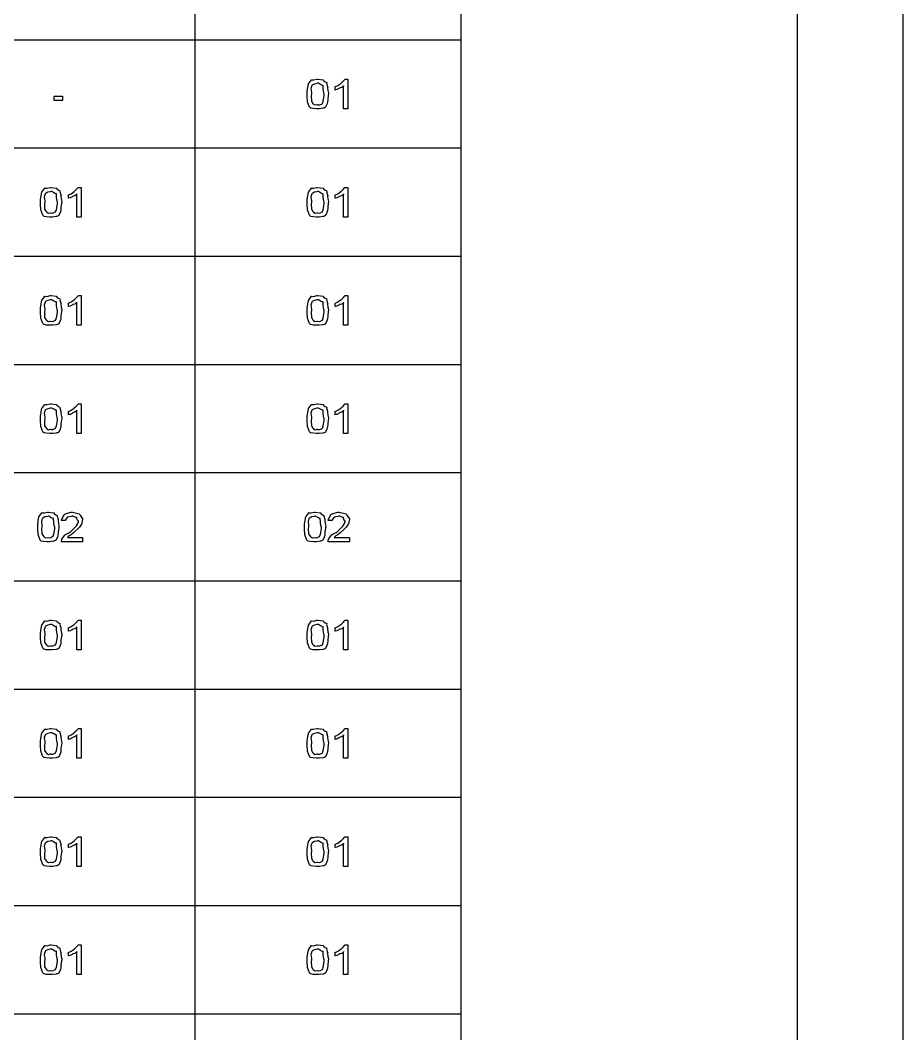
# Model space of a CAD drawing. Extents: x 0 to 23.4, y 0 to 16.5.
# Drawn here: x 21.089 to 23.177, y 9.223 to 11.622 of the extents above; entities that cross this region are included whole.
import ezdxf

# ---------------------------------------------------------------- set-up
doc = ezdxf.new("R2010")
doc.units = 0
doc.layers.get('0').update_dxf_attribs({"linetype": 'CONTINUOUS'})

msp = doc.modelspace()

# ---------------------------------------------------------------- linework, layer by layer
at = {"color": 0}
for points in [[(0.18755, 16.3479), (23.1772, 16.3479), (23.1772, 0.20622), (0.18755, 0.20622), (0.18755, 16.3479)], [(0.43766, 16.0978), (22.9271, 16.0978), (22.9271, 0.45627), (0.43766, 0.45627), (0.43766, 16.0978)], [(21.7681, 11.4471), (21.7681, 11.4526), (21.7703, 11.4676), (21.7708, 11.4692), (21.7711, 11.4708), (21.7782, 11.4805), (21.779, 11.4807), (21.779, 11.4806), (21.784, 11.4803), (21.7908, 11.4823), (21.7932, 11.4823), (21.7933, 11.4822), (21.8054, 11.4805), (21.8067, 11.4801), (21.8068, 11.4789), (21.8107, 11.4758), (21.8142, 11.4742), (21.8143, 11.4736), (21.814, 11.4724), (21.8163, 11.4644), (21.8167, 11.4634), (21.8163, 11.4616), (21.8169, 11.4551), (21.8183, 11.4491), (21.8183, 11.4471), (21.8176, 11.4445), (21.8165, 11.4346), (21.816, 11.4267), (21.8156, 11.425), (21.8147, 11.4225), (21.8113, 11.4155), (21.8081, 11.4137), (21.8071, 11.4135), (21.8053, 11.4131), (21.7961, 11.4119), (21.7932, 11.4119), (21.7903, 11.4119), (21.7817, 11.4124), (21.7767, 11.4136), (21.7756, 11.4139), (21.7737, 11.416), (21.7689, 11.4288), (21.7681, 11.4425), (21.7681, 11.4471)], [(21.7781, 11.4471), (21.7771, 11.4431), (21.7778, 11.4304), (21.7815, 11.4247), (21.7824, 11.4243), (21.7828, 11.4232), (21.7871, 11.421), (21.7917, 11.4219), (21.7932, 11.4219), (21.7932, 11.4216), (21.7976, 11.4213), (21.8031, 11.4239), (21.8039, 11.4243), (21.8039, 11.4243), (21.8061, 11.4298), (21.8082, 11.4428), (21.8082, 11.4471), (21.8071, 11.4491), (21.8058, 11.4588), (21.8056, 11.4665), (21.8051, 11.4673), (21.8039, 11.467), (21.7993, 11.4693), (21.7946, 11.4723), (21.7929, 11.4723), (21.791, 11.4719), (21.7853, 11.4706), (21.7813, 11.4687), (21.7801, 11.4679), (21.7787, 11.467), (21.7769, 11.4598), (21.7781, 11.4503), (21.7781, 11.4471)], [(21.8642, 11.4119), (21.8542, 11.4119), (21.8542, 11.4668), (21.8535, 11.4655), (21.8496, 11.4622), (21.8456, 11.4613), (21.8446, 11.4608), (21.8432, 11.4597), (21.8382, 11.4573), (21.8347, 11.4567), (21.834, 11.4564), (21.834, 11.4647), (21.8346, 11.4644), (21.8406, 11.4671), (21.8476, 11.4722), (21.8487, 11.4729), (21.8489, 11.4733), (21.8528, 11.477), (21.8574, 11.4815), (21.8579, 11.4823), (21.8642, 11.4823), (21.8642, 11.4119)], [(21.1689, 11.4316), (21.1689, 11.4416), (21.189, 11.4416), (21.189, 11.4316), (21.1689, 11.4316)], [(21.1368, 11.191), (21.1368, 11.1965), (21.1392, 11.2115), (21.1396, 11.2131), (21.1399, 11.2146), (21.1469, 11.2244), (21.1479, 11.2246), (21.1479, 11.2245), (21.1528, 11.2241), (21.1597, 11.2261), (21.1619, 11.2261), (21.1621, 11.2261), (21.1743, 11.2243), (21.1754, 11.224), (21.1757, 11.2228), (21.1796, 11.2197), (21.1829, 11.2181), (21.1831, 11.2174), (21.1828, 11.2163), (21.1851, 11.2083), (21.1854, 11.2073), (21.1851, 11.2055), (21.1858, 11.1989), (21.1872, 11.193), (21.1872, 11.191), (21.1864, 11.1884), (21.1853, 11.1784), (21.1847, 11.1705), (21.1843, 11.1688), (21.1835, 11.1664), (21.18, 11.1593), (21.1768, 11.1576), (21.1758, 11.1573), (21.174, 11.157), (21.165, 11.1558), (21.1619, 11.1558), (21.1592, 11.1558), (21.1506, 11.1563), (21.1454, 11.1574), (21.1444, 11.1578), (21.1425, 11.1599), (21.1378, 11.1727), (21.1368, 11.1864), (21.1368, 11.191)], [(21.2329, 11.1558), (21.2229, 11.1558), (21.2229, 11.2107), (21.2222, 11.2094), (21.2185, 11.2061), (21.2144, 11.2052), (21.2135, 11.2046), (21.2119, 11.2036), (21.2069, 11.2012), (21.2036, 11.2005), (21.2028, 11.2003), (21.2028, 11.2086), (21.2033, 11.2082), (21.2094, 11.211), (21.2165, 11.216), (21.2175, 11.2168), (21.2176, 11.2172), (21.2215, 11.2209), (21.2263, 11.2254), (21.2267, 11.2261), (21.2329, 11.2261), (21.2329, 11.1558)], [(21.7681, 11.191), (21.7681, 11.1965), (21.7703, 11.2115), (21.7708, 11.2131), (21.7711, 11.2146), (21.7782, 11.2244), (21.779, 11.2246), (21.779, 11.2245), (21.784, 11.2241), (21.7908, 11.2261), (21.7932, 11.2261), (21.7933, 11.2261), (21.8054, 11.2243), (21.8067, 11.224), (21.8068, 11.2228), (21.8107, 11.2197), (21.8142, 11.2181), (21.8143, 11.2174), (21.814, 11.2163), (21.8163, 11.2083), (21.8167, 11.2073), (21.8163, 11.2055), (21.8169, 11.1989), (21.8183, 11.193), (21.8183, 11.191), (21.8176, 11.1884), (21.8165, 11.1784), (21.816, 11.1705), (21.8156, 11.1688), (21.8147, 11.1664), (21.8113, 11.1593), (21.8081, 11.1576), (21.8071, 11.1573), (21.8053, 11.157), (21.7961, 11.1558), (21.7932, 11.1558), (21.7903, 11.1558), (21.7817, 11.1563), (21.7767, 11.1574), (21.7756, 11.1578), (21.7737, 11.1599), (21.7689, 11.1727), (21.7681, 11.1864), (21.7681, 11.191)], [(21.8642, 11.1558), (21.8542, 11.1558), (21.8542, 11.2107), (21.8535, 11.2094), (21.8496, 11.2061), (21.8456, 11.2052), (21.8446, 11.2046), (21.8432, 11.2036), (21.8382, 11.2012), (21.8347, 11.2005), (21.834, 11.2003), (21.834, 11.2086), (21.8346, 11.2082), (21.8406, 11.211), (21.8476, 11.216), (21.8487, 11.2168), (21.8489, 11.2172), (21.8528, 11.2209), (21.8574, 11.2254), (21.8579, 11.2261), (21.8642, 11.2261), (21.8642, 11.1558)], [(21.1468, 11.191), (21.146, 11.187), (21.1465, 11.1743), (21.1504, 11.1686), (21.1511, 11.1682), (21.1517, 11.1671), (21.156, 11.1649), (21.1604, 11.1658), (21.1619, 11.1658), (21.1619, 11.1655), (21.1664, 11.1652), (21.1719, 11.1678), (21.1726, 11.1682), (21.1726, 11.1682), (21.1749, 11.1737), (21.1769, 11.1867), (21.1769, 11.191), (21.176, 11.1929), (21.1746, 11.2027), (21.1744, 11.2103), (21.1739, 11.2112), (21.1726, 11.2109), (21.1682, 11.2132), (21.1633, 11.2162), (21.1618, 11.2162), (21.1599, 11.2158), (21.154, 11.2145), (21.15, 11.2126), (21.149, 11.2118), (21.1476, 11.2108), (21.1458, 11.2037), (21.1468, 11.1942), (21.1468, 11.191)], [(21.7781, 11.191), (21.7771, 11.187), (21.7778, 11.1743), (21.7815, 11.1686), (21.7824, 11.1682), (21.7828, 11.1671), (21.7871, 11.1649), (21.7917, 11.1658), (21.7932, 11.1658), (21.7932, 11.1655), (21.7976, 11.1652), (21.8031, 11.1678), (21.8039, 11.1682), (21.8039, 11.1682), (21.8061, 11.1737), (21.8082, 11.1867), (21.8082, 11.191), (21.8071, 11.1929), (21.8058, 11.2027), (21.8056, 11.2103), (21.8051, 11.2112), (21.8039, 11.2109), (21.7993, 11.2132), (21.7946, 11.2162), (21.7929, 11.2162), (21.791, 11.2158), (21.7853, 11.2145), (21.7813, 11.2126), (21.7801, 11.2118), (21.7787, 11.2108), (21.7769, 11.2037), (21.7781, 11.1942), (21.7781, 11.191)], [(21.1368, 10.9348), (21.1368, 10.9404), (21.1392, 10.9553), (21.1396, 10.957), (21.1399, 10.9585), (21.1469, 10.9683), (21.1479, 10.9685), (21.1479, 10.9684), (21.1528, 10.968), (21.1597, 10.97), (21.1619, 10.97), (21.1621, 10.9699), (21.1743, 10.9682), (21.1754, 10.9678), (21.1757, 10.9666), (21.1796, 10.9635), (21.1829, 10.962), (21.1831, 10.9613), (21.1828, 10.9601), (21.1851, 10.9522), (21.1854, 10.9511), (21.1851, 10.9493), (21.1858, 10.9428), (21.1872, 10.9368), (21.1872, 10.9348), (21.1864, 10.9322), (21.1853, 10.9223), (21.1847, 10.9144), (21.1843, 10.9127), (21.1835, 10.9103), (21.18, 10.9032), (21.1768, 10.9015), (21.1758, 10.9012), (21.174, 10.9008), (21.165, 10.8997), (21.1619, 10.8997), (21.1592, 10.8997), (21.1506, 10.9002), (21.1454, 10.9013), (21.1444, 10.9016), (21.1425, 10.9038), (21.1378, 10.9166), (21.1368, 10.9303), (21.1368, 10.9348)], [(21.2329, 10.8997), (21.2229, 10.8997), (21.2229, 10.9546), (21.2222, 10.9532), (21.2185, 10.9499), (21.2144, 10.9491), (21.2135, 10.9485), (21.2119, 10.9475), (21.2069, 10.945), (21.2036, 10.9444), (21.2028, 10.9442), (21.2028, 10.9524), (21.2033, 10.9521), (21.2094, 10.9549), (21.2165, 10.9599), (21.2175, 10.9607), (21.2176, 10.961), (21.2215, 10.9647), (21.2263, 10.9692), (21.2267, 10.97), (21.2329, 10.97), (21.2329, 10.8997)], [(21.7681, 10.9348), (21.7681, 10.9404), (21.7703, 10.9553), (21.7708, 10.957), (21.7711, 10.9585), (21.7782, 10.9683), (21.779, 10.9685), (21.779, 10.9684), (21.784, 10.968), (21.7908, 10.97), (21.7932, 10.97), (21.7933, 10.9699), (21.8054, 10.9682), (21.8067, 10.9678), (21.8068, 10.9666), (21.8107, 10.9635), (21.8142, 10.962), (21.8143, 10.9613), (21.814, 10.9601), (21.8163, 10.9522), (21.8167, 10.9511), (21.8163, 10.9493), (21.8169, 10.9428), (21.8183, 10.9368), (21.8183, 10.9348), (21.8176, 10.9322), (21.8165, 10.9223), (21.816, 10.9144), (21.8156, 10.9127), (21.8147, 10.9103), (21.8113, 10.9032), (21.8081, 10.9015), (21.8071, 10.9012), (21.8053, 10.9008), (21.7961, 10.8997), (21.7932, 10.8997), (21.7903, 10.8997), (21.7817, 10.9002), (21.7767, 10.9013), (21.7756, 10.9016), (21.7737, 10.9038), (21.7689, 10.9166), (21.7681, 10.9303), (21.7681, 10.9348)], [(21.8642, 10.8997), (21.8542, 10.8997), (21.8542, 10.9546), (21.8535, 10.9532), (21.8496, 10.9499), (21.8456, 10.9491), (21.8446, 10.9485), (21.8432, 10.9475), (21.8382, 10.945), (21.8347, 10.9444), (21.834, 10.9442), (21.834, 10.9524), (21.8346, 10.9521), (21.8406, 10.9549), (21.8476, 10.9599), (21.8487, 10.9607), (21.8489, 10.961), (21.8528, 10.9647), (21.8574, 10.9692), (21.8579, 10.97), (21.8642, 10.97), (21.8642, 10.8997)], [(21.1468, 10.9348), (21.146, 10.9309), (21.1465, 10.9181), (21.1504, 10.9125), (21.1511, 10.9121), (21.1517, 10.911), (21.156, 10.9087), (21.1604, 10.9097), (21.1619, 10.9097), (21.1619, 10.9093), (21.1664, 10.909), (21.1719, 10.9117), (21.1726, 10.9121), (21.1726, 10.9121), (21.1749, 10.9175), (21.1769, 10.9306), (21.1769, 10.9348), (21.176, 10.9368), (21.1746, 10.9466), (21.1744, 10.9542), (21.1739, 10.955), (21.1726, 10.9548), (21.1682, 10.9571), (21.1633, 10.96), (21.1618, 10.96), (21.1599, 10.9596), (21.154, 10.9583), (21.15, 10.9564), (21.149, 10.9557), (21.1476, 10.9547), (21.1458, 10.9476), (21.1468, 10.938), (21.1468, 10.9348)], [(21.7781, 10.9348), (21.7771, 10.9309), (21.7778, 10.9181), (21.7815, 10.9125), (21.7824, 10.9121), (21.7828, 10.911), (21.7871, 10.9087), (21.7917, 10.9097), (21.7932, 10.9097), (21.7932, 10.9093), (21.7976, 10.909), (21.8031, 10.9117), (21.8039, 10.9121), (21.8039, 10.9121), (21.8061, 10.9175), (21.8082, 10.9306), (21.8082, 10.9348), (21.8071, 10.9368), (21.8058, 10.9466), (21.8056, 10.9542), (21.8051, 10.955), (21.8039, 10.9548), (21.7993, 10.9571), (21.7946, 10.96), (21.7929, 10.96), (21.791, 10.9596), (21.7853, 10.9583), (21.7813, 10.9564), (21.7801, 10.9557), (21.7787, 10.9547), (21.7769, 10.9476), (21.7781, 10.938), (21.7781, 10.9348)], [(21.1368, 10.6787), (21.1368, 10.6842), (21.1392, 10.6992), (21.1396, 10.7008), (21.1399, 10.7024), (21.1469, 10.7121), (21.1479, 10.7123), (21.1479, 10.7122), (21.1528, 10.7119), (21.1597, 10.7139), (21.1619, 10.7139), (21.1621, 10.7138), (21.1743, 10.7121), (21.1754, 10.7117), (21.1757, 10.7105), (21.1796, 10.7074), (21.1829, 10.7058), (21.1831, 10.7052), (21.1828, 10.704), (21.1851, 10.696), (21.1854, 10.695), (21.1851, 10.6932), (21.1858, 10.6867), (21.1872, 10.6807), (21.1872, 10.6787), (21.1864, 10.6761), (21.1853, 10.6662), (21.1847, 10.6583), (21.1843, 10.6566), (21.1835, 10.6541), (21.18, 10.6471), (21.1768, 10.6453), (21.1758, 10.6451), (21.174, 10.6447), (21.165, 10.6436), (21.1619, 10.6436), (21.1592, 10.6436), (21.1506, 10.644), (21.1454, 10.6452), (21.1444, 10.6455), (21.1425, 10.6476), (21.1378, 10.6604), (21.1368, 10.6742), (21.1368, 10.6787)], [(21.1468, 10.6787), (21.146, 10.6747), (21.1465, 10.662), (21.1504, 10.6564), (21.1511, 10.6559), (21.1517, 10.6548), (21.156, 10.6526), (21.1604, 10.6535), (21.1619, 10.6535), (21.1619, 10.6532), (21.1664, 10.6529), (21.1719, 10.6555), (21.1726, 10.6559), (21.1726, 10.6559), (21.1749, 10.6614), (21.1769, 10.6744), (21.1769, 10.6787), (21.176, 10.6807), (21.1746, 10.6904), (21.1744, 10.6981), (21.1739, 10.6989), (21.1726, 10.6986), (21.1682, 10.701), (21.1633, 10.7039), (21.1618, 10.7039), (21.1599, 10.7035), (21.154, 10.7022), (21.15, 10.7003), (21.149, 10.6995), (21.1476, 10.6986), (21.1458, 10.6915), (21.1468, 10.6819), (21.1468, 10.6787)], [(21.2329, 10.6436), (21.2229, 10.6436), (21.2229, 10.6985), (21.2222, 10.6971), (21.2185, 10.6938), (21.2144, 10.6929), (21.2135, 10.6924), (21.2119, 10.6913), (21.2069, 10.6889), (21.2036, 10.6883), (21.2028, 10.688), (21.2028, 10.6963), (21.2033, 10.696), (21.2094, 10.6987), (21.2165, 10.7038), (21.2175, 10.7045), (21.2176, 10.7049), (21.2215, 10.7086), (21.2263, 10.7131), (21.2267, 10.7139), (21.2329, 10.7139), (21.2329, 10.6436)], [(21.7681, 10.6787), (21.7681, 10.6842), (21.7703, 10.6992), (21.7708, 10.7008), (21.7711, 10.7024), (21.7782, 10.7121), (21.779, 10.7123), (21.779, 10.7122), (21.784, 10.7119), (21.7908, 10.7139), (21.7932, 10.7139), (21.7933, 10.7138), (21.8054, 10.7121), (21.8067, 10.7117), (21.8068, 10.7105), (21.8107, 10.7074), (21.8142, 10.7058), (21.8143, 10.7052), (21.814, 10.704), (21.8163, 10.696), (21.8167, 10.695), (21.8163, 10.6932), (21.8169, 10.6867), (21.8183, 10.6807), (21.8183, 10.6787), (21.8176, 10.6761), (21.8165, 10.6662), (21.816, 10.6583), (21.8156, 10.6566), (21.8147, 10.6541), (21.8113, 10.6471), (21.8081, 10.6453), (21.8071, 10.6451), (21.8053, 10.6447), (21.7961, 10.6436), (21.7932, 10.6436), (21.7903, 10.6436), (21.7817, 10.644), (21.7767, 10.6452), (21.7756, 10.6455), (21.7737, 10.6476), (21.7689, 10.6604), (21.7681, 10.6742), (21.7681, 10.6787)], [(21.7781, 10.6787), (21.7771, 10.6747), (21.7778, 10.662), (21.7815, 10.6564), (21.7824, 10.6559), (21.7828, 10.6548), (21.7871, 10.6526), (21.7917, 10.6535), (21.7932, 10.6535), (21.7932, 10.6532), (21.7976, 10.6529), (21.8031, 10.6555), (21.8039, 10.6559), (21.8039, 10.6559), (21.8061, 10.6614), (21.8082, 10.6744), (21.8082, 10.6787), (21.8071, 10.6807), (21.8058, 10.6904), (21.8056, 10.6981), (21.8051, 10.6989), (21.8039, 10.6986), (21.7993, 10.701), (21.7946, 10.7039), (21.7929, 10.7039), (21.791, 10.7035), (21.7853, 10.7022), (21.7813, 10.7003), (21.7801, 10.6995), (21.7787, 10.6986), (21.7769, 10.6915), (21.7781, 10.6819), (21.7781, 10.6787)], [(21.8642, 10.6436), (21.8542, 10.6436), (21.8542, 10.6985), (21.8535, 10.6971), (21.8496, 10.6938), (21.8456, 10.6929), (21.8446, 10.6924), (21.8432, 10.6913), (21.8382, 10.6889), (21.8347, 10.6883), (21.834, 10.688), (21.834, 10.6963), (21.8346, 10.696), (21.8406, 10.6987), (21.8476, 10.7038), (21.8487, 10.7045), (21.8489, 10.7049), (21.8528, 10.7086), (21.8574, 10.7131), (21.8579, 10.7139), (21.8642, 10.7139), (21.8642, 10.6436)], [(21.1303, 10.4226), (21.1303, 10.4282), (21.1325, 10.4431), (21.1331, 10.4448), (21.1332, 10.4463), (21.1404, 10.4561), (21.1413, 10.4563), (21.1413, 10.4562), (21.1463, 10.4558), (21.1531, 10.4578), (21.1554, 10.4578), (21.1556, 10.4577), (21.1676, 10.456), (21.1689, 10.4556), (21.169, 10.4544), (21.1729, 10.4513), (21.1764, 10.4498), (21.1764, 10.4491), (21.1761, 10.4479), (21.1785, 10.4399), (21.1789, 10.4389), (21.1785, 10.4371), (21.1792, 10.4306), (21.1806, 10.4246), (21.1806, 10.4226), (21.1799, 10.42), (21.1788, 10.4101), (21.1782, 10.4022), (21.1778, 10.4005), (21.1768, 10.3981), (21.1735, 10.391), (21.1701, 10.3893), (21.1693, 10.389), (21.1674, 10.3886), (21.1583, 10.3875), (21.1554, 10.3875), (21.1525, 10.3875), (21.1439, 10.388), (21.1389, 10.3891), (21.1378, 10.3894), (21.136, 10.3915), (21.1311, 10.4043), (21.1303, 10.4181), (21.1303, 10.4226)], [(21.2365, 10.3975), (21.2365, 10.3875), (21.1863, 10.3875), (21.1863, 10.3891), (21.1872, 10.3935), (21.1875, 10.394), (21.1878, 10.3943), (21.1935, 10.4023), (21.1942, 10.4029), (21.1943, 10.4034), (21.2051, 10.409), (21.2064, 10.4094), (21.2078, 10.4105), (21.2213, 10.424), (21.2219, 10.4248), (21.2221, 10.4249), (21.2242, 10.4291), (21.2264, 10.4348), (21.2264, 10.4367), (21.2256, 10.4368), (21.2237, 10.4402), (21.2229, 10.4441), (21.2222, 10.4446), (21.2208, 10.445), (21.2139, 10.4478), (21.2115, 10.4478), (21.2096, 10.4475), (21.2039, 10.4465), (21.201, 10.4455), (21.2003, 10.445), (21.1996, 10.4444), (21.1963, 10.4395), (21.1963, 10.4378), (21.1863, 10.4378), (21.1864, 10.4387), (21.1929, 10.4517), (21.194, 10.4526), (21.1944, 10.4527), (21.2008, 10.4553), (21.209, 10.4578), (21.2118, 10.4578), (21.2128, 10.4577), (21.2287, 10.4531), (21.2299, 10.4522), (21.2307, 10.4505), (21.2365, 10.4413), (21.2365, 10.4383), (21.2358, 10.4371), (21.2349, 10.433), (21.2349, 10.4307), (21.2346, 10.43), (21.2336, 10.4293), (21.229, 10.4221), (21.2283, 10.4213), (21.2275, 10.4201), (21.2176, 10.411), (21.2164, 10.4098), (21.2147, 10.4082), (21.2092, 10.4039), (21.2057, 10.4022), (21.2053, 10.4018), (21.2043, 10.4014), (21.2008, 10.3978), (21.2006, 10.3975), (21.2365, 10.3975)], [(21.7614, 10.4226), (21.7614, 10.4282), (21.7638, 10.4431), (21.7643, 10.4448), (21.7644, 10.4463), (21.7715, 10.4561), (21.7725, 10.4563), (21.7725, 10.4562), (21.7775, 10.4558), (21.7843, 10.4578), (21.7867, 10.4578), (21.7867, 10.4577), (21.7989, 10.456), (21.8001, 10.4556), (21.8003, 10.4544), (21.8042, 10.4513), (21.8075, 10.4498), (21.8076, 10.4491), (21.8074, 10.4479), (21.8097, 10.4399), (21.81, 10.4389), (21.8097, 10.4371), (21.8104, 10.4306), (21.8118, 10.4246), (21.8118, 10.4226), (21.811, 10.42), (21.81, 10.4101), (21.8094, 10.4022), (21.809, 10.4005), (21.8081, 10.3981), (21.8047, 10.391), (21.8014, 10.3893), (21.8006, 10.389), (21.7986, 10.3886), (21.7896, 10.3875), (21.7867, 10.3875), (21.7838, 10.3875), (21.7751, 10.388), (21.7701, 10.3891), (21.769, 10.3894), (21.7671, 10.3915), (21.7624, 10.4043), (21.7614, 10.4181), (21.7614, 10.4226)], [(21.8678, 10.3975), (21.8678, 10.3875), (21.8175, 10.3875), (21.8175, 10.3891), (21.8185, 10.3935), (21.8187, 10.394), (21.8189, 10.3943), (21.8247, 10.4023), (21.8254, 10.4029), (21.8256, 10.4034), (21.8364, 10.409), (21.8376, 10.4094), (21.839, 10.4105), (21.8525, 10.424), (21.8532, 10.4248), (21.8533, 10.4249), (21.8554, 10.4291), (21.8576, 10.4348), (21.8576, 10.4367), (21.8568, 10.4368), (21.855, 10.4402), (21.8542, 10.4441), (21.8535, 10.4446), (21.8521, 10.445), (21.8451, 10.4478), (21.8428, 10.4478), (21.8408, 10.4475), (21.8351, 10.4465), (21.8322, 10.4455), (21.8315, 10.445), (21.8308, 10.4444), (21.8274, 10.4395), (21.8274, 10.4378), (21.8175, 10.4378), (21.8176, 10.4387), (21.8242, 10.4517), (21.8253, 10.4526), (21.8257, 10.4527), (21.8321, 10.4553), (21.8403, 10.4578), (21.8431, 10.4578), (21.844, 10.4577), (21.86, 10.4531), (21.8611, 10.4522), (21.8619, 10.4505), (21.8678, 10.4413), (21.8678, 10.4383), (21.8671, 10.4371), (21.8661, 10.433), (21.8661, 10.4307), (21.8658, 10.43), (21.8649, 10.4293), (21.8603, 10.4221), (21.8596, 10.4213), (21.8587, 10.4201), (21.8489, 10.411), (21.8476, 10.4098), (21.846, 10.4082), (21.8404, 10.4039), (21.8369, 10.4022), (21.8365, 10.4018), (21.8356, 10.4014), (21.8321, 10.3978), (21.8318, 10.3975), (21.8678, 10.3975)], [(21.1401, 10.4226), (21.1393, 10.4187), (21.14, 10.4059), (21.1437, 10.4003), (21.1446, 10.3998), (21.145, 10.3988), (21.1493, 10.3965), (21.1539, 10.3975), (21.1554, 10.3975), (21.1554, 10.3971), (21.1599, 10.3968), (21.1653, 10.3995), (21.166, 10.3998), (21.166, 10.3998), (21.1682, 10.4053), (21.1704, 10.4183), (21.1704, 10.4226), (21.1693, 10.4246), (21.1681, 10.4343), (21.1678, 10.442), (21.1674, 10.4428), (21.1661, 10.4425), (21.1615, 10.4449), (21.1568, 10.4478), (21.1551, 10.4478), (21.1532, 10.4474), (21.1474, 10.4461), (21.1435, 10.4442), (21.1424, 10.4435), (21.141, 10.4425), (21.1392, 10.4354), (21.1401, 10.4258), (21.1401, 10.4226)], [(21.7714, 10.4226), (21.7706, 10.4187), (21.7713, 10.4059), (21.775, 10.4003), (21.7758, 10.3998), (21.7763, 10.3988), (21.7806, 10.3965), (21.7851, 10.3975), (21.7867, 10.3975), (21.7867, 10.3971), (21.7911, 10.3968), (21.7965, 10.3995), (21.7972, 10.3998), (21.7972, 10.3998), (21.7994, 10.4053), (21.8015, 10.4183), (21.8015, 10.4226), (21.8006, 10.4246), (21.7993, 10.4343), (21.799, 10.442), (21.7986, 10.4428), (21.7974, 10.4425), (21.7928, 10.4449), (21.7879, 10.4478), (21.7864, 10.4478), (21.7844, 10.4474), (21.7786, 10.4461), (21.7747, 10.4442), (21.7736, 10.4435), (21.7722, 10.4425), (21.7704, 10.4354), (21.7714, 10.4258), (21.7714, 10.4226)], [(21.1368, 10.1665), (21.1368, 10.172), (21.1392, 10.187), (21.1396, 10.1886), (21.1399, 10.1902), (21.1469, 10.1999), (21.1479, 10.2001), (21.1479, 10.2), (21.1528, 10.1997), (21.1597, 10.2017), (21.1619, 10.2017), (21.1621, 10.2016), (21.1743, 10.1999), (21.1754, 10.1995), (21.1757, 10.1983), (21.1796, 10.1952), (21.1829, 10.1936), (21.1831, 10.193), (21.1828, 10.1918), (21.1851, 10.1838), (21.1854, 10.1828), (21.1851, 10.181), (21.1858, 10.1745), (21.1872, 10.1685), (21.1872, 10.1665), (21.1864, 10.1639), (21.1853, 10.154), (21.1847, 10.1461), (21.1843, 10.1444), (21.1835, 10.1419), (21.18, 10.1349), (21.1768, 10.1331), (21.1758, 10.1329), (21.174, 10.1325), (21.165, 10.1313), (21.1619, 10.1313), (21.1592, 10.1313), (21.1506, 10.1318), (21.1454, 10.133), (21.1444, 10.1333), (21.1425, 10.1354), (21.1378, 10.1482), (21.1368, 10.1619), (21.1368, 10.1665)], [(21.2329, 10.1313), (21.2229, 10.1313), (21.2229, 10.1862), (21.2222, 10.1849), (21.2185, 10.1816), (21.2144, 10.1807), (21.2135, 10.1802), (21.2119, 10.1791), (21.2069, 10.1767), (21.2036, 10.1761), (21.2028, 10.1758), (21.2028, 10.1841), (21.2033, 10.1837), (21.2094, 10.1865), (21.2165, 10.1916), (21.2175, 10.1923), (21.2176, 10.1927), (21.2215, 10.1964), (21.2263, 10.2009), (21.2267, 10.2017), (21.2329, 10.2017), (21.2329, 10.1313)], [(21.7681, 10.1665), (21.7681, 10.172), (21.7703, 10.187), (21.7708, 10.1886), (21.7711, 10.1902), (21.7782, 10.1999), (21.779, 10.2001), (21.779, 10.2), (21.784, 10.1997), (21.7908, 10.2017), (21.7932, 10.2017), (21.7933, 10.2016), (21.8054, 10.1999), (21.8067, 10.1995), (21.8068, 10.1983), (21.8107, 10.1952), (21.8142, 10.1936), (21.8143, 10.193), (21.814, 10.1918), (21.8163, 10.1838), (21.8167, 10.1828), (21.8163, 10.181), (21.8169, 10.1745), (21.8183, 10.1685), (21.8183, 10.1665), (21.8176, 10.1639), (21.8165, 10.154), (21.816, 10.1461), (21.8156, 10.1444), (21.8147, 10.1419), (21.8113, 10.1349), (21.8081, 10.1331), (21.8071, 10.1329), (21.8053, 10.1325), (21.7961, 10.1313), (21.7932, 10.1313), (21.7903, 10.1313), (21.7817, 10.1318), (21.7767, 10.133), (21.7756, 10.1333), (21.7737, 10.1354), (21.7689, 10.1482), (21.7681, 10.1619), (21.7681, 10.1665)], [(21.8642, 10.1313), (21.8542, 10.1313), (21.8542, 10.1862), (21.8535, 10.1849), (21.8496, 10.1816), (21.8456, 10.1807), (21.8446, 10.1802), (21.8432, 10.1791), (21.8382, 10.1767), (21.8347, 10.1761), (21.834, 10.1758), (21.834, 10.1841), (21.8346, 10.1837), (21.8406, 10.1865), (21.8476, 10.1916), (21.8487, 10.1923), (21.8489, 10.1927), (21.8528, 10.1964), (21.8574, 10.2009), (21.8579, 10.2017), (21.8642, 10.2017), (21.8642, 10.1313)], [(21.1468, 10.1665), (21.146, 10.1625), (21.1465, 10.1498), (21.1504, 10.1442), (21.1511, 10.1437), (21.1517, 10.1426), (21.156, 10.1404), (21.1604, 10.1413), (21.1619, 10.1413), (21.1619, 10.141), (21.1664, 10.1407), (21.1719, 10.1433), (21.1726, 10.1437), (21.1726, 10.1437), (21.1749, 10.1492), (21.1769, 10.1622), (21.1769, 10.1665), (21.176, 10.1685), (21.1746, 10.1782), (21.1744, 10.1859), (21.1739, 10.1867), (21.1726, 10.1864), (21.1682, 10.1888), (21.1633, 10.1917), (21.1618, 10.1917), (21.1599, 10.1913), (21.154, 10.19), (21.15, 10.1881), (21.149, 10.1873), (21.1476, 10.1864), (21.1458, 10.1793), (21.1468, 10.1697), (21.1468, 10.1665)], [(21.7781, 10.1665), (21.7771, 10.1625), (21.7778, 10.1498), (21.7815, 10.1442), (21.7824, 10.1437), (21.7828, 10.1426), (21.7871, 10.1404), (21.7917, 10.1413), (21.7932, 10.1413), (21.7932, 10.141), (21.7976, 10.1407), (21.8031, 10.1433), (21.8039, 10.1437), (21.8039, 10.1437), (21.8061, 10.1492), (21.8082, 10.1622), (21.8082, 10.1665), (21.8071, 10.1685), (21.8058, 10.1782), (21.8056, 10.1859), (21.8051, 10.1867), (21.8039, 10.1864), (21.7993, 10.1888), (21.7946, 10.1917), (21.7929, 10.1917), (21.791, 10.1913), (21.7853, 10.19), (21.7813, 10.1881), (21.7801, 10.1873), (21.7787, 10.1864), (21.7769, 10.1793), (21.7781, 10.1697), (21.7781, 10.1665)], [(21.1368, 9.91038), (21.1368, 9.9159), (21.1392, 9.93088), (21.1396, 9.93251), (21.1399, 9.93403), (21.1469, 9.94379), (21.1479, 9.94401), (21.1479, 9.9439), (21.1528, 9.94353), (21.1597, 9.94553), (21.1619, 9.94553), (21.1621, 9.94547), (21.1743, 9.94374), (21.1754, 9.94336), (21.1757, 9.94217), (21.1796, 9.93907), (21.1829, 9.9375), (21.1831, 9.93685), (21.1828, 9.93565), (21.1851, 9.92768), (21.1854, 9.92665), (21.1851, 9.92486), (21.1858, 9.91835), (21.1872, 9.91237), (21.1872, 9.91038), (21.1864, 9.90776), (21.1853, 9.89785), (21.1847, 9.88992), (21.1843, 9.88824), (21.1835, 9.88579), (21.18, 9.87875), (21.1768, 9.87701), (21.1758, 9.87674), (21.174, 9.87636), (21.165, 9.87522), (21.1619, 9.87522), (21.1592, 9.87522), (21.1506, 9.87571), (21.1454, 9.87685), (21.1444, 9.87717), (21.1425, 9.87929), (21.1378, 9.89208), (21.1368, 9.90582), (21.1368, 9.91038)], [(21.1468, 9.91038), (21.146, 9.90642), (21.1465, 9.89367), (21.1504, 9.88803), (21.1511, 9.88758), (21.1517, 9.8865), (21.156, 9.88428), (21.1604, 9.88519), (21.1619, 9.88519), (21.1619, 9.88488), (21.1664, 9.88456), (21.1719, 9.88721), (21.1726, 9.88758), (21.1726, 9.88758), (21.1749, 9.89307), (21.1769, 9.90608), (21.1769, 9.91038), (21.176, 9.91233), (21.1746, 9.9221), (21.1744, 9.92974), (21.1739, 9.93056), (21.1726, 9.93028), (21.1682, 9.93261), (21.1633, 9.93554), (21.1618, 9.93554), (21.1599, 9.93517), (21.154, 9.93386), (21.15, 9.93197), (21.149, 9.93121), (21.1476, 9.93024), (21.1458, 9.92313), (21.1468, 9.91357), (21.1468, 9.91038)], [(21.2329, 9.87522), (21.2229, 9.87522), (21.2229, 9.93012), (21.2222, 9.92876), (21.2185, 9.92546), (21.2144, 9.92458), (21.2135, 9.92404), (21.2119, 9.92301), (21.2069, 9.92057), (21.2036, 9.91992), (21.2028, 9.91971), (21.2028, 9.92796), (21.2033, 9.92763), (21.2094, 9.93039), (21.2165, 9.93544), (21.2175, 9.93619), (21.2176, 9.93658), (21.2215, 9.94026), (21.2263, 9.94476), (21.2267, 9.94553), (21.2329, 9.94553), (21.2329, 9.87522)], [(21.7681, 9.91038), (21.7681, 9.9159), (21.7703, 9.93088), (21.7708, 9.93251), (21.7711, 9.93403), (21.7782, 9.94379), (21.779, 9.94401), (21.779, 9.9439), (21.784, 9.94353), (21.7908, 9.94553), (21.7932, 9.94553), (21.7933, 9.94547), (21.8054, 9.94374), (21.8067, 9.94336), (21.8068, 9.94217), (21.8107, 9.93907), (21.8142, 9.9375), (21.8143, 9.93685), (21.814, 9.93565), (21.8163, 9.92768), (21.8167, 9.92665), (21.8163, 9.92486), (21.8169, 9.91835), (21.8183, 9.91237), (21.8183, 9.91038), (21.8176, 9.90776), (21.8165, 9.89785), (21.816, 9.88992), (21.8156, 9.88824), (21.8147, 9.88579), (21.8113, 9.87875), (21.8081, 9.87701), (21.8071, 9.87674), (21.8053, 9.87636), (21.7961, 9.87522), (21.7932, 9.87522), (21.7903, 9.87522), (21.7817, 9.87571), (21.7767, 9.87685), (21.7756, 9.87717), (21.7737, 9.87929), (21.7689, 9.89208), (21.7681, 9.90582), (21.7681, 9.91038)], [(21.7781, 9.91038), (21.7771, 9.90642), (21.7778, 9.89367), (21.7815, 9.88803), (21.7824, 9.88758), (21.7828, 9.8865), (21.7871, 9.88428), (21.7917, 9.88519), (21.7932, 9.88519), (21.7932, 9.88488), (21.7976, 9.88456), (21.8031, 9.88721), (21.8039, 9.88758), (21.8039, 9.88758), (21.8061, 9.89307), (21.8082, 9.90608), (21.8082, 9.91038), (21.8071, 9.91233), (21.8058, 9.9221), (21.8056, 9.92974), (21.8051, 9.93056), (21.8039, 9.93028), (21.7993, 9.93261), (21.7946, 9.93554), (21.7929, 9.93554), (21.791, 9.93517), (21.7853, 9.93386), (21.7813, 9.93197), (21.7801, 9.93121), (21.7787, 9.93024), (21.7769, 9.92313), (21.7781, 9.91357), (21.7781, 9.91038)], [(21.8642, 9.87522), (21.8542, 9.87522), (21.8542, 9.93012), (21.8535, 9.92876), (21.8496, 9.92546), (21.8456, 9.92458), (21.8446, 9.92404), (21.8432, 9.92301), (21.8382, 9.92057), (21.8347, 9.91992), (21.834, 9.91971), (21.834, 9.92796), (21.8346, 9.92763), (21.8406, 9.93039), (21.8476, 9.93544), (21.8487, 9.93619), (21.8489, 9.93658), (21.8528, 9.94026), (21.8574, 9.94476), (21.8579, 9.94553), (21.8642, 9.94553), (21.8642, 9.87522)], [(21.1368, 9.65429), (21.1368, 9.65983), (21.1392, 9.67481), (21.1396, 9.67643), (21.1399, 9.67796), (21.1469, 9.68772), (21.1479, 9.68793), (21.1479, 9.68782), (21.1528, 9.68744), (21.1597, 9.68946), (21.1619, 9.68946), (21.1621, 9.6894), (21.1743, 9.68767), (21.1754, 9.68728), (21.1757, 9.68608), (21.1796, 9.683), (21.1829, 9.68143), (21.1831, 9.68078), (21.1828, 9.67958), (21.1851, 9.6716), (21.1854, 9.67057), (21.1851, 9.66878), (21.1858, 9.66228), (21.1872, 9.65631), (21.1872, 9.65429), (21.1864, 9.65169), (21.1853, 9.64176), (21.1847, 9.63385), (21.1843, 9.63217), (21.1835, 9.62972), (21.18, 9.62267), (21.1768, 9.62093), (21.1758, 9.62067), (21.174, 9.62028), (21.165, 9.61914), (21.1619, 9.61914), (21.1592, 9.61914), (21.1506, 9.61962), (21.1454, 9.62076), (21.1444, 9.6211), (21.1425, 9.62321), (21.1378, 9.63601), (21.1368, 9.64974), (21.1368, 9.65429)], [(21.2329, 9.61914), (21.2229, 9.61914), (21.2229, 9.67404), (21.2222, 9.67269), (21.2185, 9.66938), (21.2144, 9.66851), (21.2135, 9.66797), (21.2119, 9.66694), (21.2069, 9.6645), (21.2036, 9.66385), (21.2028, 9.66363), (21.2028, 9.67188), (21.2033, 9.67156), (21.2094, 9.67432), (21.2165, 9.67936), (21.2175, 9.68012), (21.2176, 9.6805), (21.2215, 9.68419), (21.2263, 9.68869), (21.2267, 9.68946), (21.2329, 9.68946), (21.2329, 9.61914)], [(21.7681, 9.65429), (21.7681, 9.65983), (21.7703, 9.67481), (21.7708, 9.67643), (21.7711, 9.67796), (21.7782, 9.68772), (21.779, 9.68793), (21.779, 9.68782), (21.784, 9.68744), (21.7908, 9.68946), (21.7932, 9.68946), (21.7933, 9.6894), (21.8054, 9.68767), (21.8067, 9.68728), (21.8068, 9.68608), (21.8107, 9.683), (21.8142, 9.68143), (21.8143, 9.68078), (21.814, 9.67958), (21.8163, 9.6716), (21.8167, 9.67057), (21.8163, 9.66878), (21.8169, 9.66228), (21.8183, 9.65631), (21.8183, 9.65429), (21.8176, 9.65169), (21.8165, 9.64176), (21.816, 9.63385), (21.8156, 9.63217), (21.8147, 9.62972), (21.8113, 9.62267), (21.8081, 9.62093), (21.8071, 9.62067), (21.8053, 9.62028), (21.7961, 9.61914), (21.7932, 9.61914), (21.7903, 9.61914), (21.7817, 9.61962), (21.7767, 9.62076), (21.7756, 9.6211), (21.7737, 9.62321), (21.7689, 9.63601), (21.7681, 9.64974), (21.7681, 9.65429)], [(21.8642, 9.61914), (21.8542, 9.61914), (21.8542, 9.67404), (21.8535, 9.67269), (21.8496, 9.66938), (21.8456, 9.66851), (21.8446, 9.66797), (21.8432, 9.66694), (21.8382, 9.6645), (21.8347, 9.66385), (21.834, 9.66363), (21.834, 9.67188), (21.8346, 9.67156), (21.8406, 9.67432), (21.8476, 9.67936), (21.8487, 9.68012), (21.8489, 9.6805), (21.8528, 9.68419), (21.8574, 9.68869), (21.8579, 9.68946), (21.8642, 9.68946), (21.8642, 9.61914)], [(21.1468, 9.65429), (21.146, 9.65033), (21.1465, 9.63758), (21.1504, 9.63194), (21.1511, 9.63151), (21.1517, 9.63043), (21.156, 9.62819), (21.1604, 9.62913), (21.1619, 9.62913), (21.1619, 9.62879), (21.1664, 9.62847), (21.1719, 9.63112), (21.1726, 9.63151), (21.1726, 9.63151), (21.1749, 9.63699), (21.1769, 9.65001), (21.1769, 9.65429), (21.176, 9.65625), (21.1746, 9.66601), (21.1744, 9.67367), (21.1739, 9.67449), (21.1726, 9.67421), (21.1682, 9.67654), (21.1633, 9.67947), (21.1618, 9.67947), (21.1599, 9.6791), (21.154, 9.67779), (21.15, 9.67589), (21.149, 9.67513), (21.1476, 9.67415), (21.1458, 9.66704), (21.1468, 9.6575), (21.1468, 9.65429)], [(21.7781, 9.65429), (21.7771, 9.65033), (21.7778, 9.63758), (21.7815, 9.63194), (21.7824, 9.63151), (21.7828, 9.63043), (21.7871, 9.62819), (21.7917, 9.62913), (21.7932, 9.62913), (21.7932, 9.62879), (21.7976, 9.62847), (21.8031, 9.63112), (21.8039, 9.63151), (21.8039, 9.63151), (21.8061, 9.63699), (21.8082, 9.65001), (21.8082, 9.65429), (21.8071, 9.65625), (21.8058, 9.66601), (21.8056, 9.67367), (21.8051, 9.67449), (21.8039, 9.67421), (21.7993, 9.67654), (21.7946, 9.67947), (21.7929, 9.67947), (21.791, 9.6791), (21.7853, 9.67779), (21.7813, 9.67589), (21.7801, 9.67513), (21.7787, 9.67415), (21.7769, 9.66704), (21.7781, 9.6575), (21.7781, 9.65429)], [(21.1368, 9.39817), (21.1368, 9.40369), (21.1392, 9.41868), (21.1396, 9.42031), (21.1399, 9.42182), (21.1469, 9.43158), (21.1479, 9.43181), (21.1479, 9.43169), (21.1528, 9.43132), (21.1597, 9.43332), (21.1619, 9.43332), (21.1621, 9.43326), (21.1743, 9.43153), (21.1754, 9.43115), (21.1757, 9.42996), (21.1796, 9.42686), (21.1829, 9.42529), (21.1831, 9.42464), (21.1828, 9.42344), (21.1851, 9.41547), (21.1854, 9.41444), (21.1851, 9.41265), (21.1858, 9.40614), (21.1872, 9.40018), (21.1872, 9.39817), (21.1864, 9.39556), (21.1853, 9.38564), (21.1847, 9.37771), (21.1843, 9.37603), (21.1835, 9.37358), (21.18, 9.36654), (21.1768, 9.36481), (21.1758, 9.36453), (21.174, 9.36415), (21.165, 9.36301), (21.1619, 9.36301), (21.1592, 9.36301), (21.1506, 9.3635), (21.1454, 9.36464), (21.1444, 9.36496), (21.1425, 9.36708), (21.1378, 9.37989), (21.1368, 9.39361), (21.1368, 9.39817)], [(21.2329, 9.36301), (21.2229, 9.36301), (21.2229, 9.41792), (21.2222, 9.41656), (21.2185, 9.41325), (21.2144, 9.41237), (21.2135, 9.41183), (21.2119, 9.41081), (21.2069, 9.40836), (21.2036, 9.40771), (21.2028, 9.4075), (21.2028, 9.41575), (21.2033, 9.41542), (21.2094, 9.41818), (21.2165, 9.42324), (21.2175, 9.42399), (21.2176, 9.42437), (21.2215, 9.42806), (21.2263, 9.43257), (21.2267, 9.43332), (21.2329, 9.43332), (21.2329, 9.36301)], [(21.7681, 9.39817), (21.7681, 9.40369), (21.7703, 9.41868), (21.7708, 9.42031), (21.7711, 9.42182), (21.7782, 9.43158), (21.779, 9.43181), (21.779, 9.43169), (21.784, 9.43132), (21.7908, 9.43332), (21.7932, 9.43332), (21.7933, 9.43326), (21.8054, 9.43153), (21.8067, 9.43115), (21.8068, 9.42996), (21.8107, 9.42686), (21.8142, 9.42529), (21.8143, 9.42464), (21.814, 9.42344), (21.8163, 9.41547), (21.8167, 9.41444), (21.8163, 9.41265), (21.8169, 9.40614), (21.8183, 9.40018), (21.8183, 9.39817), (21.8176, 9.39556), (21.8165, 9.38564), (21.816, 9.37771), (21.8156, 9.37603), (21.8147, 9.37358), (21.8113, 9.36654), (21.8081, 9.36481), (21.8071, 9.36453), (21.8053, 9.36415), (21.7961, 9.36301), (21.7932, 9.36301), (21.7903, 9.36301), (21.7817, 9.3635), (21.7767, 9.36464), (21.7756, 9.36496), (21.7737, 9.36708), (21.7689, 9.37989), (21.7681, 9.39361), (21.7681, 9.39817)], [(21.8642, 9.36301), (21.8542, 9.36301), (21.8542, 9.41792), (21.8535, 9.41656), (21.8496, 9.41325), (21.8456, 9.41237), (21.8446, 9.41183), (21.8432, 9.41081), (21.8382, 9.40836), (21.8347, 9.40771), (21.834, 9.4075), (21.834, 9.41575), (21.8346, 9.41542), (21.8406, 9.41818), (21.8476, 9.42324), (21.8487, 9.42399), (21.8489, 9.42437), (21.8528, 9.42806), (21.8574, 9.43257), (21.8579, 9.43332), (21.8642, 9.43332), (21.8642, 9.36301)], [(21.1468, 9.39817), (21.146, 9.39421), (21.1465, 9.38146), (21.1504, 9.37582), (21.1511, 9.37537), (21.1517, 9.37429), (21.156, 9.37207), (21.1604, 9.37299), (21.1619, 9.37299), (21.1619, 9.37267), (21.1664, 9.37235), (21.1719, 9.375), (21.1726, 9.37537), (21.1726, 9.37537), (21.1749, 9.38086), (21.1769, 9.39388), (21.1769, 9.39817), (21.176, 9.40013), (21.1746, 9.40989), (21.1744, 9.41754), (21.1739, 9.41835), (21.1726, 9.41808), (21.1682, 9.42042), (21.1633, 9.42333), (21.1618, 9.42333), (21.1599, 9.42296), (21.154, 9.42165), (21.15, 9.41976), (21.149, 9.419), (21.1476, 9.41803), (21.1458, 9.41092), (21.1468, 9.40136), (21.1468, 9.39817)], [(21.7781, 9.39817), (21.7771, 9.39421), (21.7778, 9.38146), (21.7815, 9.37582), (21.7824, 9.37537), (21.7828, 9.37429), (21.7871, 9.37207), (21.7917, 9.37299), (21.7932, 9.37299), (21.7932, 9.37267), (21.7976, 9.37235), (21.8031, 9.375), (21.8039, 9.37537), (21.8039, 9.37537), (21.8061, 9.38086), (21.8082, 9.39388), (21.8082, 9.39817), (21.8071, 9.40013), (21.8058, 9.40989), (21.8056, 9.41754), (21.8051, 9.41835), (21.8039, 9.41808), (21.7993, 9.42042), (21.7946, 9.42333), (21.7929, 9.42333), (21.791, 9.42296), (21.7853, 9.42165), (21.7813, 9.41976), (21.7801, 9.419), (21.7787, 9.41803), (21.7769, 9.41092), (21.7781, 9.40136), (21.7781, 9.39817)]]:
    msp.add_lwpolyline(points, close=True, dxfattribs=at)
for points in [[(21.5022, 14.09), (21.5022, 8.75831)], [(22.1315, 14.09), (22.1315, 8.75831)], [(19.2335, 11.5755), (22.1315, 11.5755)], [(19.2335, 11.3194), (22.1315, 11.3194)], [(19.2335, 11.0633), (22.1315, 11.0633)], [(19.2335, 10.8072), (22.1315, 10.8072)], [(19.2335, 10.5511), (22.1315, 10.5511)], [(19.2335, 10.295), (22.1315, 10.295)], [(19.2335, 10.0388), (22.1315, 10.0388)], [(19.2335, 9.78276), (22.1315, 9.78276)], [(19.2335, 9.52664), (22.1315, 9.52664)], [(19.2335, 9.27051), (22.1315, 9.27051)]]:
    msp.add_lwpolyline(points, dxfattribs=at)

doc.saveas('drawing.dxf')
